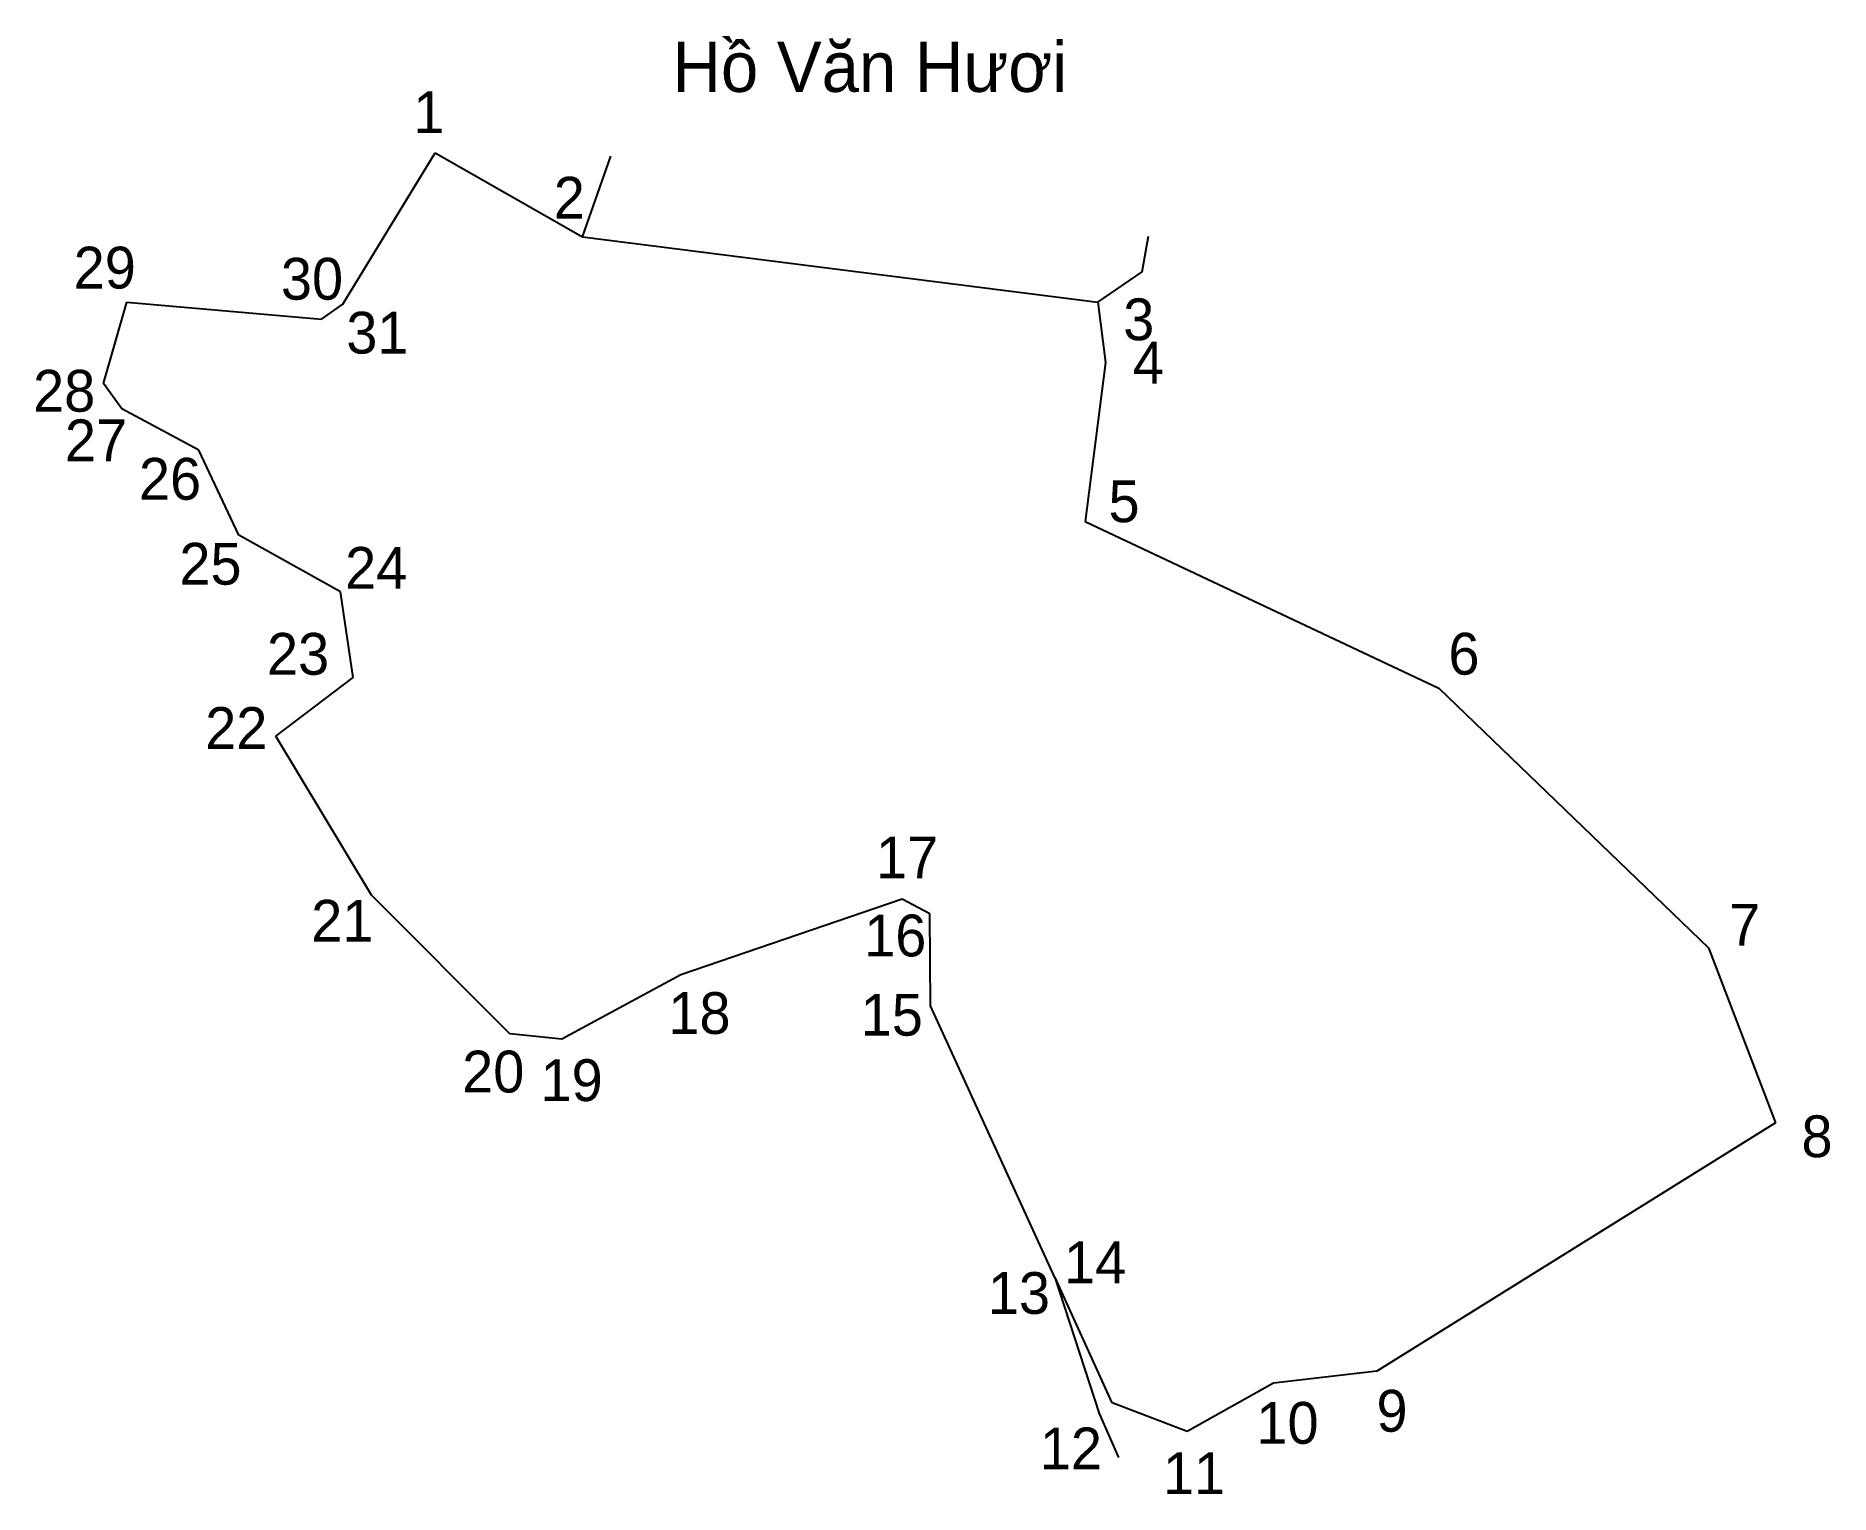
# Model space of a CAD drawing. Extents: x 546236 to 546514, y 1822763 to 1822989.
import ezdxf

# ---------------------------------------------------------------- set-up
doc = ezdxf.new("R2010")
doc.units = 0
for name, color, linetype in [('CanhThua', 7, 'Continuous'), ('RauThua', 7, 'Continuous'), ('SoHieuDinhThua', 7, 'Continuous'), ('TenChuLanCan', 7, 'Continuous')]:
    doc.layers.add(name, color=color, linetype=linetype)

msp = doc.modelspace()

# ---------------------------------------------------------------- linework, layer by layer
at = {"layer": 'CanhThua'}
for p, q in [((546283.9, 1822947.56), (546298.23, 1822971.04)), ((546298.23, 1822971.04), (546321.04, 1822957.99)), ((546321.04, 1822957.99), (546400.96, 1822947.86)), ((546246.76, 1822935.25), (546250.41, 1822947.88)), ((546250.41, 1822947.88), (546280.59, 1822945.24)), ((546280.59, 1822945.24), (546283.9, 1822947.56)), ((546400.96, 1822947.86), (546402.11, 1822938.51)), ((546402.11, 1822938.51), (546399, 1822913.86)), ((546249.63, 1822931.33), (546246.76, 1822935.25)), ((546261.59, 1822924.93), (546249.63, 1822931.33)), ((546267.76, 1822911.73), (546261.59, 1822924.93)), ((546283.53, 1822902.97), (546267.76, 1822911.73)), ((546399, 1822913.86), (546453.83, 1822888.01)), ((546285.51, 1822889.64), (546283.53, 1822902.97)), ((546273.5, 1822880.59), (546285.51, 1822889.64)), ((546453.83, 1822888.01), (546495.61, 1822847.76)), ((546288.31, 1822855.93), (546273.5, 1822880.59)), ((546309.79, 1822834.42), (546288.31, 1822855.93)), ((546370.59, 1822855.31), (546336.27, 1822843.57)), ((546374.88, 1822853), (546370.59, 1822855.31)), ((546374.98, 1822838.78), (546374.88, 1822853)), ((546495.61, 1822847.76), (546506.01, 1822820.59)), ((546336.27, 1822843.57), (546317.86, 1822833.59)), ((546394.3, 1822796.61), (546374.98, 1822838.78)), ((546317.86, 1822833.59), (546309.79, 1822834.42)), ((546506.01, 1822820.59), (546444.2, 1822782.09)), ((546394.31, 1822796.61), (546394.3, 1822796.61)), ((546403.19, 1822777.22), (546394.31, 1822796.61)), ((546444.2, 1822782.09), (546428.16, 1822780.26)), ((546428.16, 1822780.26), (546414.78, 1822772.75)), ((546414.78, 1822772.75), (546403.19, 1822777.22))]:
    msp.add_line(p, q, dxfattribs=at)
at = {"layer": 'RauThua'}
for p, q in [((546321.04, 1822957.99), (546325.46, 1822970.49)), ((546407.82, 1822952.57), (546408.82, 1822958.12)), ((546400.96, 1822947.86), (546407.82, 1822952.57)), ((546394.3, 1822796.61), (546401.15, 1822775.52)), ((546401.15, 1822775.52), (546404.17, 1822768.73))]:
    msp.add_line(p, q, dxfattribs=at)

# ---------------------------------------------------------------- texts
at = {"layer": 'SoHieuDinhThua'}
for s, height, p in [('1', 6.48, (546294.81, 1822974.08)), ('2', 6.48, (546316.59, 1822960.82)), ('29', 6.481, (546242.16, 1822949.98)), ('30', 6.481, (546274.29, 1822948.25)), ('3', 6.48, (546404.88, 1822941.96)), ('31', 6.481, (546284.43, 1822939.89)), ('4', 6.48, (546406.36, 1822935.25)), ('28', 6.481, (546235.87, 1822930.88)), ('27', 6.481, (546240.8, 1822923.2)), ('26', 6.481, (546252.28, 1822917.23)), ('5', 6.48, (546402.6, 1822913.74)), ('25', 6.481, (546258.55, 1822904.06)), ('24', 6.481, (546284.24, 1822903.42)), ('23', 6.481, (546272.13, 1822890.09)), ('6', 6.48, (546455.3, 1822890.11)), ('22', 6.481, (546262.55, 1822878.59)), ('17', 6.481, (546366.56, 1822858.53)), ('21', 6.481, (546278.99, 1822848.71)), ('16', 6.481, (546364.72, 1822846.42)), ('7', 6.48, (546498.83, 1822848.09)), ('18', 6.481, (546334.36, 1822834.4)), ('15', 6.481, (546364.18, 1822834.13)), ('20', 6.481, (546302.39, 1822825.32)), ('19', 6.481, (546314.54, 1822823.99)), ('8', 6.48, (546510.03, 1822815.29)), ('14', 6.481, (546395.71, 1822795.75)), ('13', 6.481, (546383.89, 1822790.99)), ('9', 6.48, (546444.14, 1822772.73)), ('10', 6.481, (546425.53, 1822770.85)), ('12', 6.481, (546391.95, 1822766.89)), ('11', 6.481, (546411.05, 1822763.05))]:
    msp.add_text(s, height=height, dxfattribs=at).set_placement(p)
at = {"layer": 'TenChuLanCan'}
msp.add_text('Hồ Văn Hươi', height=7.7773, dxfattribs=at).set_placement((546335, 1822980.46))

doc.saveas('drawing.dxf')
